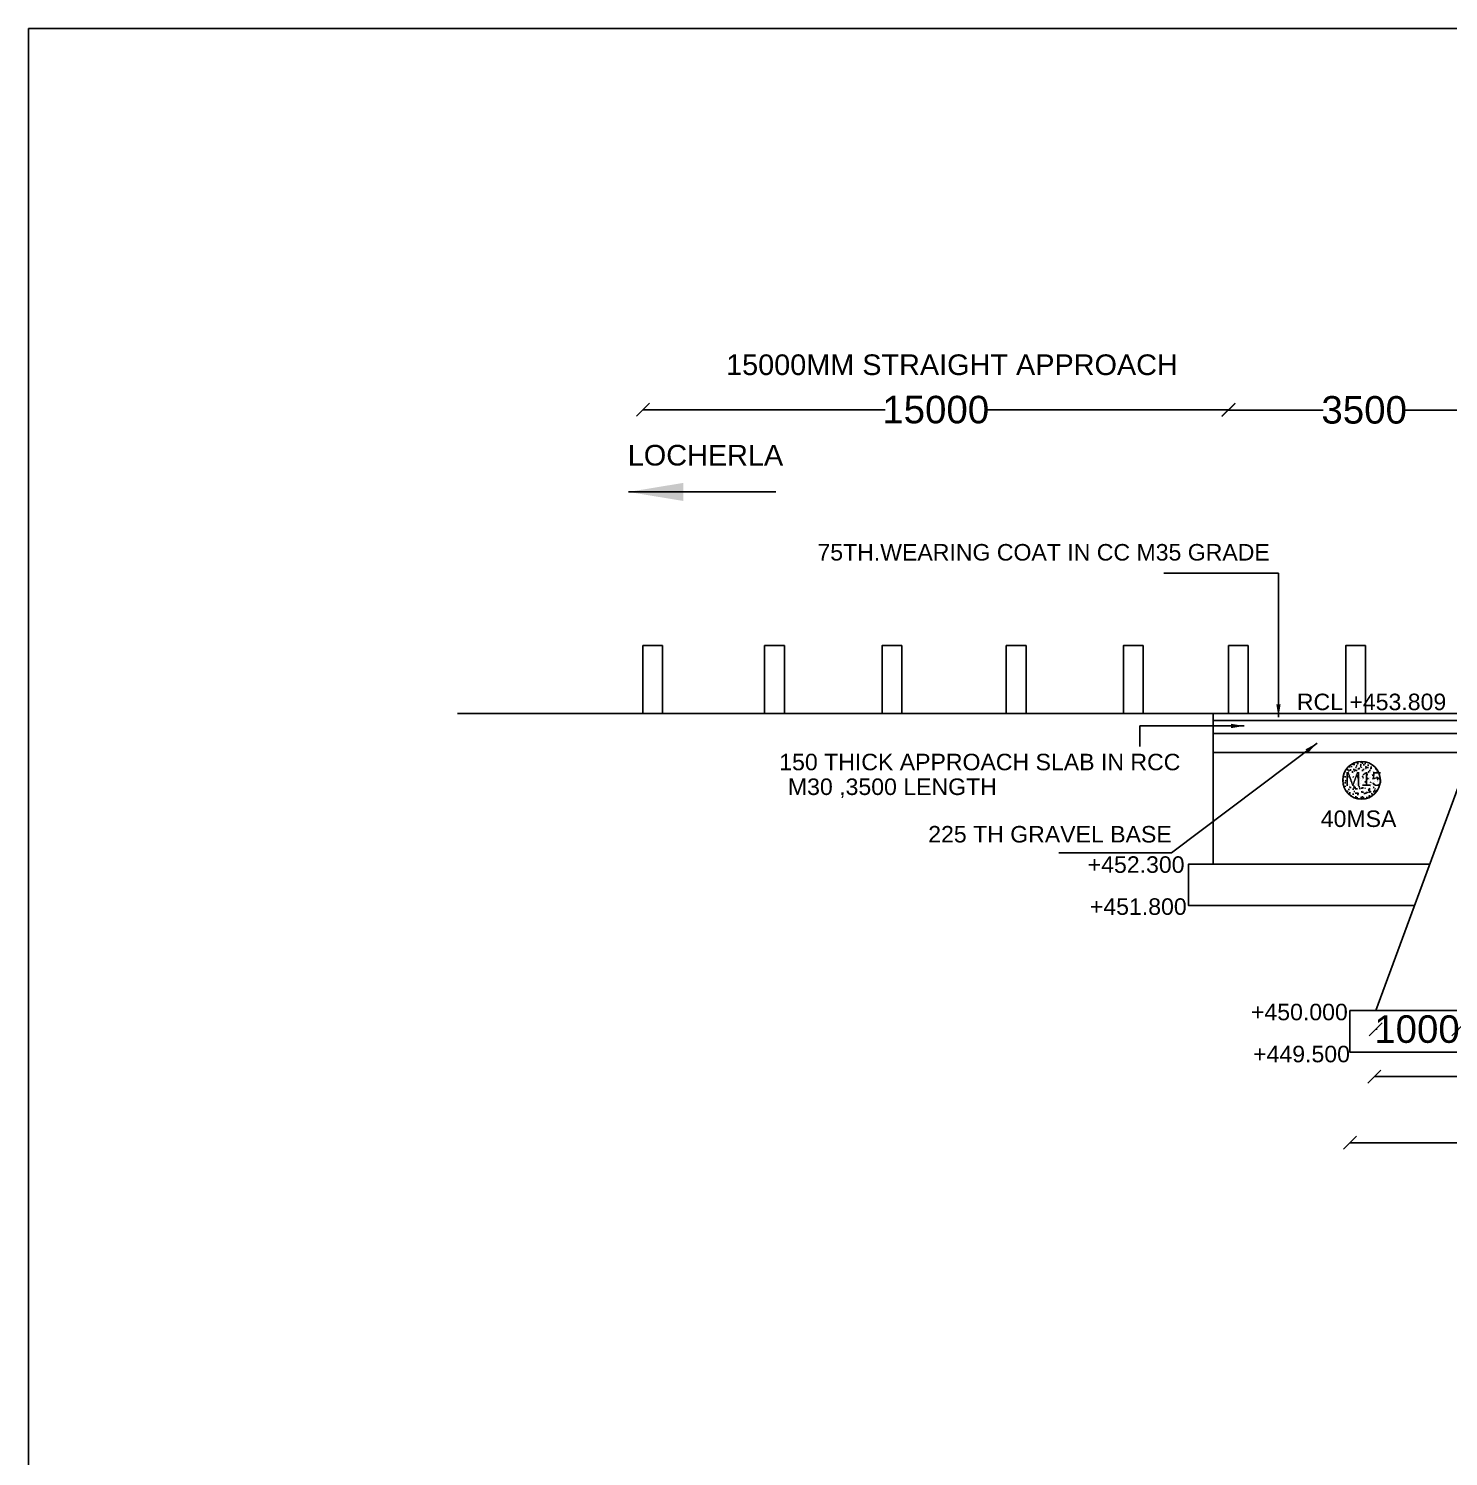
# Model space of a CAD drawing. Header units: millimetres. Extents: x 5124 to 3457305, y 2311 to 45956236.
# Drawn here: x 3411222 to 3421542, y 45945860 to 45956236 of the extents above; entities that cross this region are included whole.
import ezdxf

# ---------------------------------------------------------------- set-up
doc = ezdxf.new("R2010")
doc.units = ezdxf.units.MM
doc.header["$MEASUREMENT"] = 0
doc.layers.add('DRAWING', color=7, linetype='Continuous')
doc.layers.add('TEXT', color=7, linetype='Continuous')
doc.styles.get("Standard").update_dxf_attribs({"font": 'arial.ttf', "height": 200})
doc.dimstyles.get("Standard").update_dxf_attribs({"dimtxt": 200, "dimasz": 110, "dimexe": 0.18, "dimexo": 0.0625, "dimgap": 0.09, "dimtad": 0, "dimtih": 1, "dimtoh": 1, "dimdec": 0, "dimzin": 0, "dimdsep": 46, "dimtxsty": 'Standard', "dimblk": 'OBLIQUE', "dimcen": 0.09, "dimse1": 1, "dimse2": 1, "dimadec": 0, "dimazin": 0, "dimtfac": 1, "dimtdec": 0, "dimtofl": 0, "dimtmove": 0, "dimatfit": 3, "dimfxl": 1, "dimtolj": 1, "dimtzin": 0, "dimarcsym": 0})

# ---------------------------------------------------------------- blocks, each defined once
blk = doc.blocks.new('_Oblique')
at = {"color": 0, "linetype": 'ByBlock', "lineweight": -2}
blk.add_line((-0.5, -0.5), (0.5, 0.5), dxfattribs=at)
blk = doc.blocks.new('*D30')
at = {"layer": 'Defpoints', "color": 0, "transparency": 16777216}
for p in [(3415688, 45953466), (3415688, 45951258), (3419944, 45951258)]:
    blk.add_point(p, dxfattribs=at)
at = {"layer": 'DRAWING', "color": 0, "lineweight": -2, "transparency": 16777216}
for p, q in [((3415688, 45953466), (3417449, 45953466)), ((3419944, 45953466), (3418182, 45953466))]:
    blk.add_line(p, q, dxfattribs=at)
at = {"layer": 'DRAWING', "color": 0, "lineweight": -2, "transparency": 16777216, "xscale": 95, "yscale": 95, "zscale": 95, "rotation": 180}
blk.add_blockref('_Oblique', (3415688, 45953466), dxfattribs=at)
at = {"layer": 'DRAWING', "color": 0, "lineweight": -2, "transparency": 16777216, "xscale": 95, "yscale": 95, "zscale": 95}
blk.add_blockref('_Oblique', (3419944, 45953466), dxfattribs=at)
at = {"layer": 'DRAWING', "color": 0, "transparency": 16777216, "insert": (3417816, 45953466), "char_height": 200, "attachment_point": 5}
blk.add_mtext('\\A1;15000', dxfattribs=at)
blk = doc.blocks.new('*D31')
at = {"layer": 'Defpoints', "color": 0, "transparency": 16777216}
for p in [(3421916, 45953464), (3419944, 45951258), (3421916, 45951258)]:
    blk.add_point(p, dxfattribs=at)
at = {"layer": 'DRAWING', "color": 0, "lineweight": -2, "transparency": 16777216}
for p, q in [((3419944, 45953464), (3420632, 45953464)), ((3421916, 45953464), (3421228, 45953464))]:
    blk.add_line(p, q, dxfattribs=at)
at = {"layer": 'DRAWING', "color": 0, "lineweight": -2, "transparency": 16777216, "xscale": 95, "yscale": 95, "zscale": 95, "rotation": 180}
blk.add_blockref('_Oblique', (3419944, 45953464), dxfattribs=at)
at = {"layer": 'DRAWING', "color": 0, "lineweight": -2, "transparency": 16777216, "xscale": 95, "yscale": 95, "zscale": 95}
blk.add_blockref('_Oblique', (3421916, 45953464), dxfattribs=at)
at = {"layer": 'DRAWING', "color": 0, "transparency": 16777216, "insert": (3420930, 45953464), "char_height": 200, "attachment_point": 5}
blk.add_mtext('\\A1;3500', dxfattribs=at)
blk = doc.blocks.new('*D37')
at = {"layer": 'Defpoints', "color": 0, "transparency": 16777216}
for p in [(3421014, 45949100), (3421614, 45949100), (3421614, 45948964)]:
    blk.add_point(p, dxfattribs=at)
at = {"layer": 'DRAWING', "color": 0, "lineweight": -2, "transparency": 16777216}
for p, q in [((3421014, 45948964), (3421025, 45948964)), ((3421614, 45948964), (3421603, 45948964))]:
    blk.add_line(p, q, dxfattribs=at)
at = {"layer": 'DRAWING', "color": 0, "lineweight": -2, "transparency": 16777216, "xscale": 95, "yscale": 95, "zscale": 95, "rotation": 180}
blk.add_blockref('_Oblique', (3421014, 45948964), dxfattribs=at)
at = {"layer": 'DRAWING', "color": 0, "lineweight": -2, "transparency": 16777216, "xscale": 95, "yscale": 95, "zscale": 95}
blk.add_blockref('_Oblique', (3421614, 45948964), dxfattribs=at)
at = {"layer": 'DRAWING', "color": 0, "transparency": 16777216, "insert": (3421314, 45948964), "char_height": 200, "attachment_point": 5}
blk.add_mtext('\\A1;1000', dxfattribs=at)
blk = doc.blocks.new('*D38')
at = {"layer": 'Defpoints', "color": 0, "transparency": 16777216}
for p in [(3421004, 45948797), (3422816, 45948797), (3422816, 45948620)]:
    blk.add_point(p, dxfattribs=at)
at = {"layer": 'DRAWING', "color": 0, "lineweight": -2, "transparency": 16777216}
for p, q in [((3421004, 45948620), (3421612, 45948620)), ((3422816, 45948620), (3422209, 45948620))]:
    blk.add_line(p, q, dxfattribs=at)
at = {"layer": 'DRAWING', "color": 0, "lineweight": -2, "transparency": 16777216, "xscale": 95, "yscale": 95, "zscale": 95, "rotation": 180}
blk.add_blockref('_Oblique', (3421004, 45948620), dxfattribs=at)
at = {"layer": 'DRAWING', "color": 0, "lineweight": -2, "transparency": 16777216, "xscale": 95, "yscale": 95, "zscale": 95}
blk.add_blockref('_Oblique', (3422816, 45948620), dxfattribs=at)
at = {"layer": 'DRAWING', "color": 0, "transparency": 16777216, "insert": (3421910, 45948620), "char_height": 200, "attachment_point": 5}
blk.add_mtext('\\A1;3000', dxfattribs=at)
blk = doc.blocks.new('*D39')
at = {"layer": 'Defpoints', "color": 0, "transparency": 16777216}
for p in [(3420826, 45949100), (3422984, 45949100), (3422984, 45948140)]:
    blk.add_point(p, dxfattribs=at)
at = {"layer": 'DRAWING', "color": 0, "lineweight": -2, "transparency": 16777216}
for p, q in [((3420826, 45948140), (3421607, 45948140)), ((3422984, 45948140), (3422204, 45948140))]:
    blk.add_line(p, q, dxfattribs=at)
at = {"layer": 'DRAWING', "color": 0, "lineweight": -2, "transparency": 16777216, "xscale": 95, "yscale": 95, "zscale": 95, "rotation": 180}
blk.add_blockref('_Oblique', (3420826, 45948140), dxfattribs=at)
at = {"layer": 'DRAWING', "color": 0, "lineweight": -2, "transparency": 16777216, "xscale": 95, "yscale": 95, "zscale": 95}
blk.add_blockref('_Oblique', (3422984, 45948140), dxfattribs=at)
at = {"layer": 'DRAWING', "color": 0, "transparency": 16777216, "insert": (3421905, 45948140), "char_height": 200, "attachment_point": 5}
blk.add_mtext('\\A1;3600', dxfattribs=at)

msp = doc.modelspace()

# ---------------------------------------------------------------- hatches: boundary and pattern name
at = {"layer": 'DRAWING'}
h = msp.add_hatch(dxfattribs=at)
h.set_pattern_fill('AR-CONC', color=256, scale=10, style=0)
h.set_pattern_definition([(50, (333443.2, -3393.16), (71.72601826, -6.2752135), [7.5, -82.5]), (355, (333443.2, -3393.16), (-13.87513336, 75.21921337), [6, -66]), (100.4514, (333449.18, -3393.68), (57.85093817, 68.94395421), [6.374019, -70.1142112]), (46.1842, (333443.2, -3373.16), (106.72410486, -16.55190143), [11.25, -123.75]), (96.6356, (333452.09, -3374.54), (93.46627055, 97.4117871), [9.5610288, -105.1713]), (351.1842, (333443.2, -3373.16), (93.46619451, 97.4118601), [9, -99]), (21, (333453.2, -3378.16), (59.69070521, -40.26188907), [7.5, -82.5]), (326, (333453.2, -3378.16), (24.33153319, 72.5150045), [6, -66]), (71.4514, (333458.174, -3381.51), (84.02226286, 32.25304967), [6.374019, -70.1142112]), (37.5, (333443.2, -3393.158), (1.215985532, 33.289385383), [0, -65.2, 0, -67, 0, -66.25]), (7.5, (333443.2, -3393.16), (26.306953744, 39.441171188), [0, -38.2, 0, -63.7, 0, -25.25]), (327.5, (333420.9, -3393.158), (53.382243617, -2.255487173), [0, -25, 0, -78, 0, -103.5]), (317.5, (333410.9, -3393.16), (58.318616934, 10.010498233), [0, -32.5, 0, -51.8, 0, -73.5])])
h.paths.add_polyline_path([(3420773.7, 45950773.2, 1), (3421047.6, 45950773.2, 1.000001)])
h.paths.add_polyline_path([(3420764.1, 45950858.1), (3421069.9, 45950858.1), (3421069.9, 45950706), (3420764.1, 45950706)], flags=9)

# ---------------------------------------------------------------- linework, layer by layer
for points in [[(3457305, 45956236), (3411222.5, 45956236), (3411222.5, 45925120), (3457305, 45925120)], [(3415831, 45951752.5), (3415687.5, 45951752.5), (3415687.5, 45951258.5), (3415831, 45951258.5)], [(3416716, 45951752.5), (3416572.5, 45951752.5), (3416572.5, 45951258.5), (3416716, 45951258.5)], [(3417569.5, 45951752.5), (3417426, 45951752.5), (3417426, 45951258.5), (3417569.5, 45951258.5)], [(3418472.5, 45951752.5), (3418329, 45951752.5), (3418329, 45951258.5), (3418472.5, 45951258.5)], [(3419324, 45951752.5), (3419180.5, 45951752.5), (3419180.5, 45951258.5), (3419324, 45951258.5)], [(3420087.5, 45951752.5), (3419944, 45951752.5), (3419944, 45951258.5), (3420087.5, 45951258.5)], [(3420940, 45951752.5), (3420796.5, 45951752.5), (3420796.5, 45951258.5), (3420940, 45951258.5)]]:
    msp.add_lwpolyline(points, close=True, dxfattribs=at)
for points in [[(3419833, 45951258.5), (3414341, 45951258.5)], [(3419833, 45951208.5), (3419833, 45951258.5), (3429228.5, 45951258.5)], [(3419833, 45950164), (3419833, 45951208.5), (3421614, 45951208.5)], [(3421614, 45951113.5), (3419833, 45951113.5)], [(3421614, 45950974.5), (3419833, 45950974.5)], [(3421614, 45950724), (3421014.5, 45949099.5)], [(3421296.3, 45949863.1), (3419654, 45949863.1), (3419654, 45950164), (3421407.3, 45950164)], [(3424539.3, 45948797.3), (3420826, 45948797.3), (3420826, 45949099.5), (3422984.5, 45949099.5), (3422984.5, 45948797.3)]]:
    msp.add_lwpolyline(points, dxfattribs=at)
msp.add_circle((3420910.7, 45950773.2), 137, dxfattribs=at)

# ---------------------------------------------------------------- texts
at = {"layer": 'DRAWING', "insert": (3420789.1, 45950833.1), "char_height": 100, "width": 483.458, "attachment_point": 1}
msp.add_mtext('M15', dxfattribs=at)
at = {"layer": 'TEXT'}
for s, height, p in [('15000MM STRAIGHT APPROACH', 150, (3416292.2, 45953718.1)), ('LOCHERLA', 150, (3415577.8, 45953060.7)), ('75TH.WEARING COAT IN CC M35 GRADE', 120, (3416956.3, 45952370.3)), ('RCL +453.809', 120, (3420440.7, 45951283)), ('150 THICK APPROACH SLAB IN RCC', 120, (3416678.7, 45950846.2)), ('M30 ,3500 LENGTH', 120, (3416741.5, 45950666.5)), ('40MSA', 120, (3420614.5, 45950434.1)), ('225 TH GRAVEL BASE', 120, (3417761.3, 45950321.5)), (' +452.300', 120, (3418874, 45950101)), (' +451.800', 120, (3418889.7, 45949795.7)), (' +450.000', 120, (3420060.5, 45949029.5)), (' +449.500', 120, (3420076.2, 45948724.2))]:
    msp.add_text(s, height=height, dxfattribs=at).set_placement(p)

# ---------------------------------------------------------------- dimensions: what is measured, and where the dimension line sits
at = {"layer": 'DRAWING'}
for base, p1, p2, text, override, picture, middle in [((3415687.5, 45953466), (3419944, 45951258.5), (3415687.5, 45951258.5), '15000', {"dimasz": 95, "dimarcsym": 1}, '*D30', (3417815.8, 45953466)), ((3421916, 45953463.5), (3419944, 45951258.5), (3421916, 45951258.5), '3500', {"dimasz": 95, "dimarcsym": 1}, '*D31', (3420930, 45953463.5)), ((3422984.5, 45948139.5), (3420826, 45949099.5), (3422984.5, 45949099.5), '3600', {"dimtxt": 100, "dimasz": 95, "dimarcsym": 1}, '*D39', (3421905.2, 45948139.5)), ((3421614, 45948963.5), (3421014.5, 45949099.5), (3421614, 45949099.5), '1000', {"dimasz": 95, "dimarcsym": 1}, '*D37', (3421314.2, 45948963.5)), ((3422816.5, 45948619.5), (3421004.5, 45948797.3), (3422816.5, 45948797.3), '3000', {"dimasz": 95, "dimarcsym": 1}, '*D38', (3421910.5, 45948619.5))]:
    dim = msp.add_linear_dim(base=base, p1=p1, p2=p2, text=text, dimstyle='Standard', override=override, dxfattribs=at)
    dim.commit()
    dim.dimension.update_dxf_attribs({"geometry": picture, "text_midpoint": middle})

# ---------------------------------------------------------------- leaders
for points, override in [([(3415582, 45952868.8), (3416654.9, 45952868.8)], {"dimasz": 400, "dimgap": 0.09, "dimtad": 0, "dimarcsym": 1}), ([(3420307, 45951231.2), (3420307, 45952277.9), (3419472.9, 45952277.9)], {"dimasz": 95, "dimgap": 0.09, "dimtad": 0, "dimarcsym": 1}), ([(3420058.1, 45951168.1), (3419298.4, 45951168.1), (3419298.4, 45951018.6)], {"dimasz": 95, "dimgap": 0.09, "dimtad": 0, "dimarcsym": 1}), ([(3420588.8, 45951043.5), (3419530.1, 45950246.9), (3418711.4, 45950246.9)], {"dimasz": 95, "dimgap": 0.09, "dimtad": 0, "dimarcsym": 1})]:
    msp.add_leader(points, dimstyle='Standard', override=override, dxfattribs=at)

doc.saveas('drawing.dxf')
